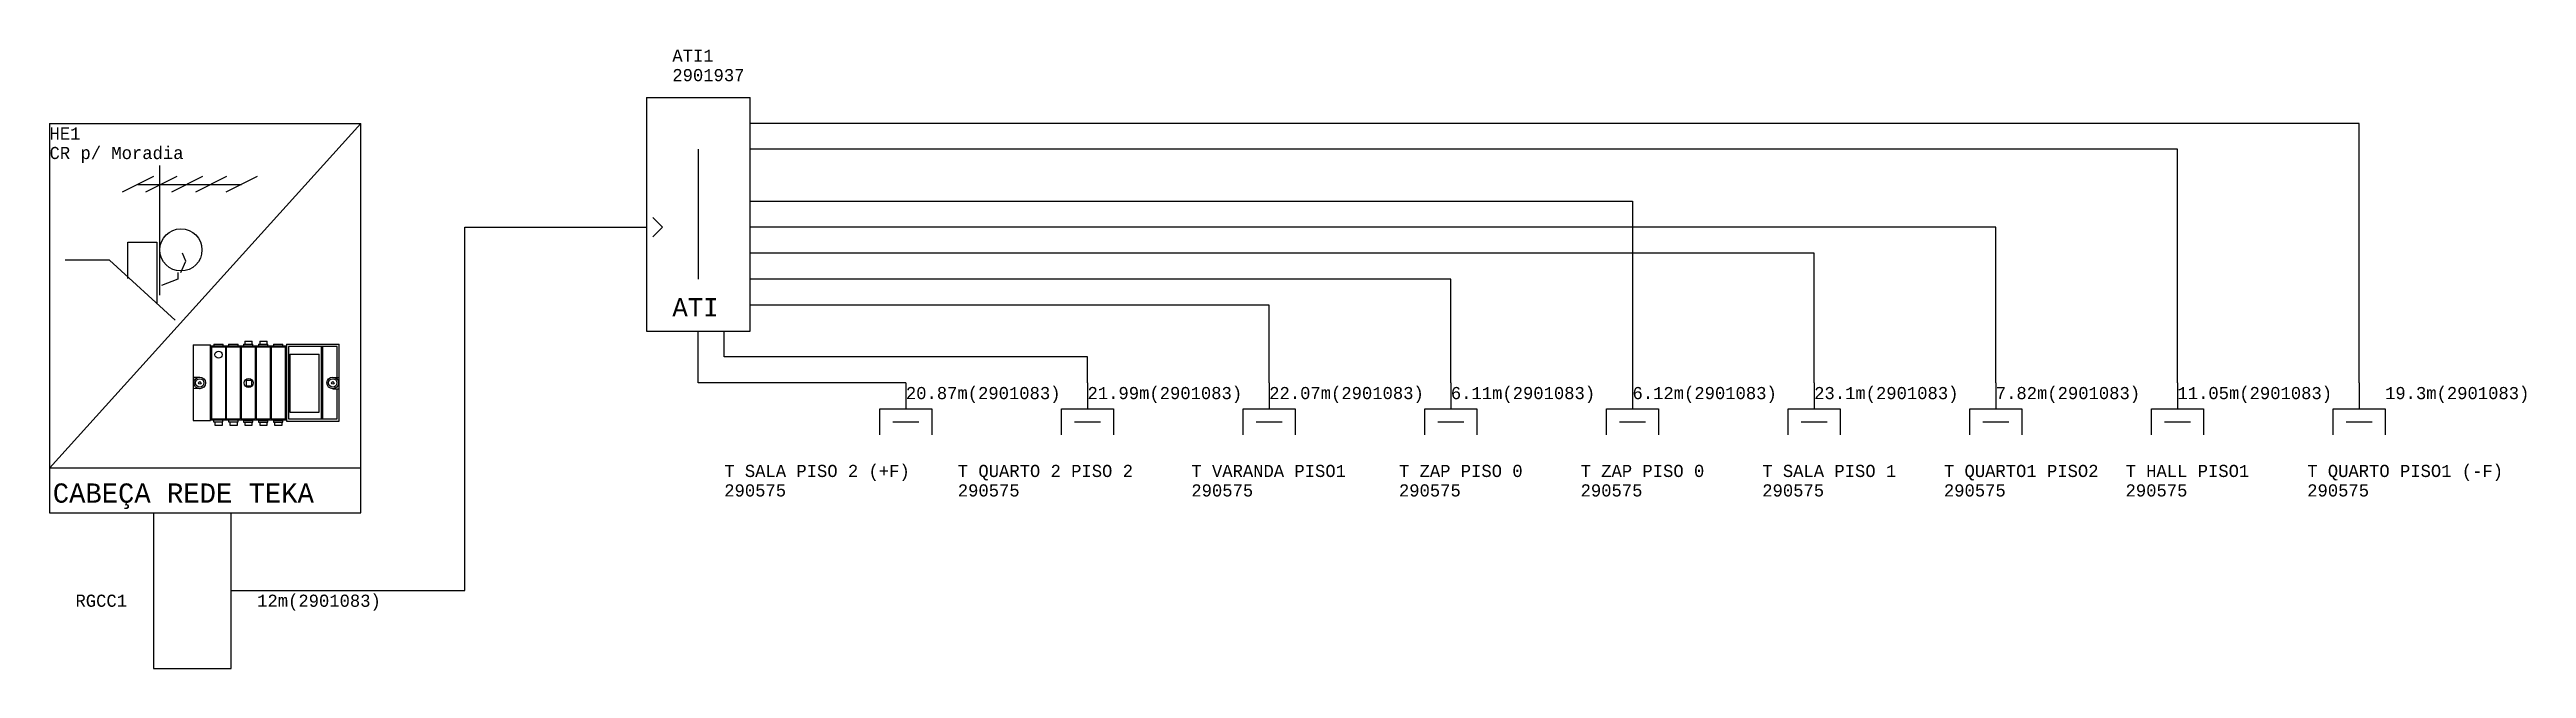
# Model space of a CAD drawing. Extents: x 160 to 924, y -344 to -153.
import ezdxf

# ---------------------------------------------------------------- set-up
doc = ezdxf.new("R2010")
doc.units = 0
doc.styles.add('TextSytle', font='Lucida Console')

# ---------------------------------------------------------------- blocks, each defined once
blk = doc.blocks.new('RGCC1')
for p, q in [((0, 0), (0, -48)), ((0, 0), (24, 0)), ((24, -48), (24, 0)), ((24, -24), (32, -24)), ((0, -48), (24, -48))]:
    blk.add_line(p, q)
blk = doc.blocks.new('ATI1')
for p, q in [((0, 0), (0, -72)), ((0, 0), (32, 0)), ((16, 0), (16, 0)), ((24, 0), (24, 0)), ((32, -72), (32, 0)), ((32, -8), (32, -8)), ((16, -16), (16, -56)), ((32, -16), (32, -16)), ((32, -24), (32, -24)), ((2, -37), (5, -40)), ((32, -32), (32, -32)), ((0, -40), (0, -40)), ((5, -40), (2, -43)), ((32, -40), (32, -40)), ((32, -48), (32, -48)), ((32, -56), (32, -56)), ((32, -64), (32, -64)), ((0, -72), (32, -72)), ((16, -72), (16, -72)), ((24, -72), (24, -72))]:
    blk.add_line(p, q)
at = {"color": 7, "style": 'TextSytle'}
blk.add_text('ATI', height=5.625, dxfattribs=at).set_placement((8, -67.5))
blk = doc.blocks.new('T1')
for p, q in [((8, 0), (8, -8)), ((0, -16), (0, -8)), ((0, -8), (16, -8)), ((4, -12), (12, -12)), ((16, -8), (16, -16))]:
    blk.add_line(p, q)
blk = doc.blocks.new('T2')
for p, q in [((8, 0), (8, -8)), ((0, -16), (0, -8)), ((0, -8), (16, -8)), ((4, -12), (12, -12)), ((16, -8), (16, -16))]:
    blk.add_line(p, q)
blk = doc.blocks.new('T3')
for p, q in [((8, 0), (8, -8)), ((0, -16), (0, -8)), ((0, -8), (16, -8)), ((4, -12), (12, -12)), ((16, -8), (16, -16))]:
    blk.add_line(p, q)
blk = doc.blocks.new('T4')
for p, q in [((8, 0), (8, -8)), ((0, -16), (0, -8)), ((0, -8), (16, -8)), ((4, -12), (12, -12)), ((16, -8), (16, -16))]:
    blk.add_line(p, q)
blk = doc.blocks.new('T5')
for p, q in [((8, 0), (8, -8)), ((0, -16), (0, -8)), ((0, -8), (16, -8)), ((4, -12), (12, -12)), ((16, -8), (16, -16))]:
    blk.add_line(p, q)
blk = doc.blocks.new('T6')
for p, q in [((8, 0), (8, -8)), ((0, -16), (0, -8)), ((0, -8), (16, -8)), ((4, -12), (12, -12)), ((16, -8), (16, -16))]:
    blk.add_line(p, q)
blk = doc.blocks.new('T9')
for p, q in [((8, 0), (8, -8)), ((0, -16), (0, -8)), ((0, -8), (16, -8)), ((4, -12), (12, -12)), ((16, -8), (16, -16))]:
    blk.add_line(p, q)
blk = doc.blocks.new('T10')
for p, q in [((8, 0), (8, -8)), ((0, -16), (0, -8)), ((0, -8), (16, -8)), ((4, -12), (12, -12)), ((16, -8), (16, -16))]:
    blk.add_line(p, q)
blk = doc.blocks.new('T11')
for p, q in [((8, 0), (8, -8)), ((0, -16), (0, -8)), ((0, -8), (16, -8)), ((4, -12), (12, -12)), ((16, -8), (16, -16))]:
    blk.add_line(p, q)
blk = doc.blocks.new('HE1')
for p, q in [((0, 0), (0, -120)), ((0, 0), (96, 0)), ((96, 0), (0, -106.3)), ((96, -120), (96, 0)), ((34, -53), (34, -13)), ((32, -16.4), (22.4, -21.2)), ((27.2, -18.8), (59.2, -18.8)), ((39.2, -16.4), (29.6, -21.2)), ((47.2, -16.4), (37.6, -21.2)), ((54.6, -16.4), (45, -21.2)), ((64, -16.4), (54.4, -21.2)), ((24.1, -47.8), (24.1, -36.6)), ((24.1, -36.6), (33.1, -36.6)), ((33.1, -36.6), (33.1, -55.6)), ((18.5, -42.2), (4.8, -42.2)), ((38.7, -60.7), (18.5, -42.2)), ((40.5, -46), (42, -42.5)), ((42, -42.5), (41, -40)), ((39.5, -48), (34.5, -50)), ((39.5, -46), (39.5, -48)), ((44.3, -68.3), (44.3, -91.60001)), ((44.3, -68.3), (49.6, -68.3)), ((49.6, -91.60001), (49.6, -68.3)), ((49.6, -68.6), (49.6, -91.39999)), ((49.6, -68.6), (72.8, -68.6)), ((50.6, -68.1), (50.6, -68.7)), ((50.6, -68.1), (53.5, -68.1)), ((50.6, -68.7), (53.5, -68.7)), ((53.5, -68.7), (53.5, -68.1)), ((55.2, -68.1), (55.2, -68.7)), ((55.2, -68.1), (58.1, -68.1)), ((55.2, -68.7), (58.1, -68.7)), ((58.1, -68.7), (58.1, -68.1)), ((59.8, -68.1), (59.8, -68.7)), ((59.8, -68.1), (62.7, -68.1)), ((59.8, -68.7), (62.7, -68.7)), ((60.2, -67.1), (60.2, -68.1)), ((60.2, -67.1), (62.5, -67.1)), ((60.2, -68.1), (62.5, -68.1)), ((62.5, -68.1), (62.5, -67.1)), ((62.7, -68.7), (62.7, -68.1)), ((64.4, -68.1), (64.4, -68.7)), ((64.4, -68.1), (67.3, -68.1)), ((64.4, -68.7), (67.3, -68.7)), ((64.8, -67.1), (64.8, -68.1)), ((64.8, -67.1), (67.10001, -67.1)), ((64.8, -68.1), (67.10001, -68.1)), ((67.10001, -68.1), (67.10001, -67.1)), ((67.3, -68.7), (67.3, -68.1)), ((69, -68.1), (69, -68.7)), ((69, -68.1), (71.9, -68.1)), ((69, -68.7), (71.9, -68.7)), ((71.9, -68.7), (71.9, -68.1)), ((72.8, -91.39999), (72.8, -68.6)), ((73, -68.1), (73, -91.8)), ((73, -68.1), (89.3, -68.1)), ((89.3, -91.8), (89.3, -68.1)), ((49.9, -68.9), (49.9, -91.10001)), ((49.9, -68.9), (54.3, -68.9)), ((54.3, -91.10001), (54.3, -68.9)), ((54.5, -68.9), (54.5, -91.10001)), ((54.5, -68.9), (58.9, -68.9)), ((58.9, -91.10001), (58.9, -68.9)), ((59.1, -68.9), (59.1, -91.10001)), ((59.1, -68.9), (63.5, -68.9)), ((63.5, -91.10001), (63.5, -68.9)), ((63.7, -68.9), (63.7, -91.10001)), ((63.7, -68.9), (68.1, -68.9)), ((68.1, -91.10001), (68.1, -68.9)), ((68.3, -68.9), (68.3, -91.10001)), ((68.3, -68.9), (72.7, -68.9)), ((72.7, -91.10001), (72.7, -68.9)), ((88.7, -68.8), (73.7, -68.8)), ((73.7, -68.8), (73.7, -91.1)), ((74.1, -71.1), (74.1, -89)), ((74.1, -71.1), (83.1, -71.1)), ((83.1, -89), (83.1, -71.1)), ((83.7, -68.9), (83.7, -91.1)), ((84.2, -68.9), (84.2, -91.1)), ((88.7, -78.1), (88.7, -68.8)), ((46.3, -78.3), (44.3, -78.3)), ((46.3, -81.8), (44.3, -81.7)), ((60.6, -79.1), (60.6, -80.9)), ((60.6, -79.1), (62.4, -79.1)), ((60.6, -80.9), (62.4, -80.9)), ((62.4, -80.9), (62.4, -79.1)), ((87.3, -78.3), (89.3, -78.3)), ((87.3, -81.8), (89.2, -81.8)), ((88.7, -91.1), (88.7, -81.8)), ((44.3, -91.60001), (49.6, -91.60001)), ((49.6, -91.39999), (72.8, -91.39999)), ((49.9, -91.10001), (54.3, -91.10001)), ((50.5, -91.4), (50.5, -92)), ((50.5, -91.4), (53.4, -91.4)), ((53.4, -92), (53.4, -91.4)), ((54.5, -91.10001), (58.9, -91.10001)), ((55.2, -91.4), (55.2, -92)), ((55.2, -91.4), (58.1, -91.4)), ((58.1, -92), (58.1, -91.4)), ((59.1, -91.10001), (63.5, -91.10001)), ((59.8, -91.5), (59.8, -92.1)), ((59.8, -91.5), (62.7, -91.5)), ((62.7, -92.1), (62.7, -91.5)), ((63.7, -91.10001), (68.1, -91.10001)), ((64.4, -91.5), (64.4, -92.1)), ((64.4, -91.5), (67.3, -91.5)), ((67.3, -92.1), (67.3, -91.5)), ((68.3, -91.10001), (72.7, -91.10001)), ((69, -91.5), (69, -92.1)), ((69, -91.5), (71.9, -91.5)), ((71.9, -92.1), (71.9, -91.5)), ((73.7, -91.1), (88.7, -91.1)), ((74.1, -89), (83.1, -89)), ((50.5, -92), (53.4, -92)), ((51, -92), (51, -93)), ((51, -92), (53.3, -92)), ((51, -93), (53.3, -93)), ((53.3, -93), (53.3, -92)), ((55.2, -92), (58.1, -92)), ((55.6, -92), (55.6, -93)), ((55.6, -92), (57.9, -92)), ((55.6, -93), (57.9, -93)), ((57.9, -93), (57.9, -92)), ((59.8, -92.1), (62.7, -92.1)), ((60.2, -92), (60.2, -93)), ((60.2, -92), (62.5, -92)), ((60.2, -93), (62.5, -93)), ((62.5, -93), (62.5, -92)), ((64.4, -92.1), (67.3, -92.1)), ((64.8, -92), (64.8, -93)), ((64.8, -92), (67.10001, -92)), ((64.8, -93), (67.10001, -93)), ((67.10001, -93), (67.10001, -92)), ((69, -92.1), (71.9, -92.1)), ((69.4, -92), (69.4, -93)), ((69.4, -92), (71.7, -92)), ((69.4, -93), (71.7, -93)), ((71.7, -93), (71.7, -92)), ((73, -91.8), (89.3, -91.8)), ((96, -106.3), (0, -106.3)), ((0, -120), (96, -120))]:
    blk.add_line(p, q)
for centre, radius in [((40.5, -39), 6.5), ((52.1, -71.3), 1.1), ((46.3, -80), 1.8), ((46.3, -80), 1.3), ((46.3, -80), 0.4), ((61.4, -80), 1.4), ((87.3, -80), 1.8), ((87.3, -80), 1.3), ((87.3, -80), 0.4)]:
    blk.add_circle(centre, radius)
at = {"color": 7, "style": 'TextSytle'}
blk.add_text('CABEÇA REDE TEKA', height=5.9375, dxfattribs=at).set_placement((1, -116.91667))

msp = doc.modelspace()

# ---------------------------------------------------------------- linework, layer by layer
for p, q in [((872, -176), (376, -176)), ((872, -256), (872, -176)), ((816, -184), (376, -184)), ((816, -256), (816, -184)), ((376, -200), (648, -200)), ((648, -200), (648, -256)), ((288, -320), (288, -208)), ((288, -208), (344, -208)), ((760, -208), (376, -208)), ((760, -256), (760, -208)), ((704, -216), (376, -216)), ((704, -256), (704, -216)), ((592, -224), (376, -224)), ((592, -256), (592, -224)), ((536, -232), (376, -232)), ((536, -256), (536, -232)), ((360, -256), (360, -240)), ((368, -248), (368, -240)), ((480, -248), (368, -248)), ((480, -256), (480, -248)), ((424, -256), (360, -256)), ((224, -320), (288, -320))]:
    msp.add_line(p, q)

# ---------------------------------------------------------------- block references
for name, p in [('ATI1', (344, -168)), ('HE1', (160, -176)), ('T1', (416, -256)), ('T2', (472, -256)), ('T3', (528, -256)), ('T4', (584, -256)), ('T11', (640, -256)), ('T5', (696, -256)), ('T6', (752, -256)), ('T9', (808, -256)), ('T10', (864, -256)), ('RGCC1', (192, -296))]:
    msp.add_blockref(name, p)

# ---------------------------------------------------------------- texts
at = {"color": 5, "style": 'TextSytle'}
for s, p in [('ATI1', (352, -157)), ('2901937', (352, -163)), ('CR p/ Moradia', (160, -187)), ('HE1', (160, -181)), ('20.87m(2901083)', (424, -261)), ('21.99m(2901083)', (480, -261)), ('22.07m(2901083)', (536, -261)), ('6.11m(2901083)', (592, -261)), ('6.12m(2901083)', (648, -261)), ('23.1m(2901083)', (704, -261)), ('7.82m(2901083)', (760, -261)), ('11.05m(2901083)', (816, -261)), ('19.3m(2901083)', (880, -261)), ('T SALA PISO 2 (+F)', (368, -285)), ('T QUARTO 2 PISO 2', (440, -285)), ('T VARANDA PISO1', (512, -285)), ('T ZAP PISO 0', (576, -285)), ('T ZAP PISO 0', (632, -285)), ('T SALA PISO 1', (688, -285)), ('T QUARTO1 PISO2', (744, -285)), ('T HALL PISO1', (800, -285)), ('T QUARTO PISO1 (-F)', (856, -285)), ('290575', (368, -291)), ('290575', (440, -291)), ('290575', (512, -291)), ('290575', (576, -291)), ('290575', (632, -291)), ('290575', (688, -291)), ('290575', (744, -291)), ('290575', (800, -291)), ('290575', (856, -291)), ('RGCC1', (168, -325)), ('12m(2901083)', (224, -325))]:
    msp.add_text(s, height=3.75, dxfattribs=at).set_placement(p)

doc.saveas('drawing.dxf')
